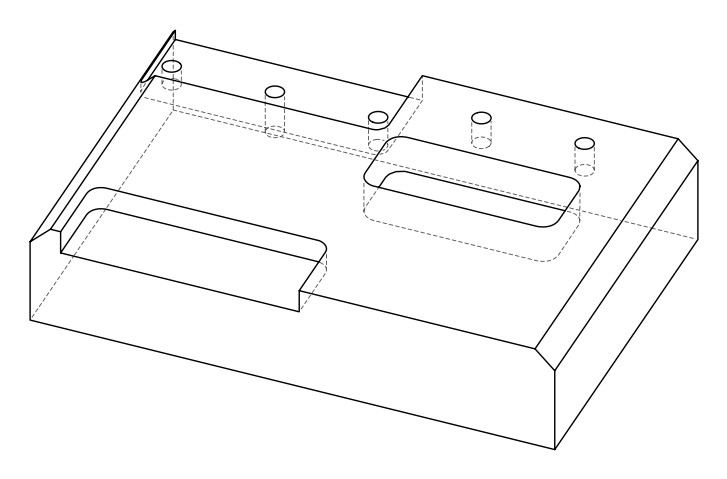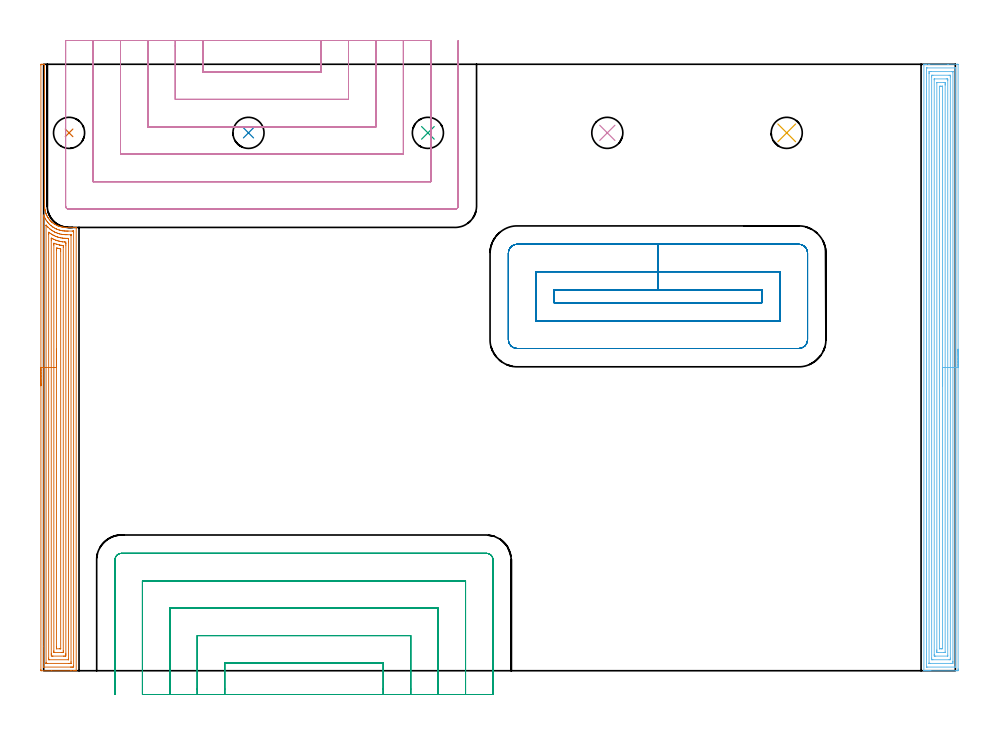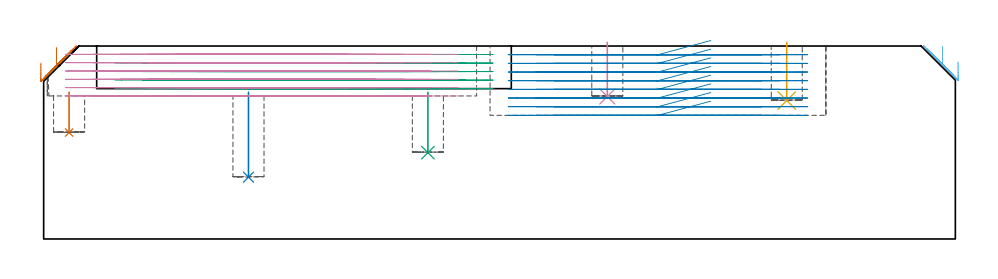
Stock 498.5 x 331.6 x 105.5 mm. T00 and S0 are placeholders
(PLAN: 10 operations, 2 tool changes, 110.9 min)
(1 INDEXABLE_INSERT_DRILL_BLIND_HOLE_FROM_SOLID | STEP1POCKET | NXT0302_005 | 0.1 min | 10665 mm3)
(2 INDEXABLE_INSERT_DRILL_BLIND_HOLE_FROM_SOLID_1 | STEP1POCKET_1 | NXT0302_005 | 0.19 min | 16183 mm3)
(3 INDEXABLE_INSERT_DRILL_BLIND_HOLE_FROM_SOLID_2 | STEP1POCKET_2 | NXT0302_005 | 0.14 min | 13152 mm3)
(4 INDEXABLE_INSERT_DRILL_BLIND_HOLE_FROM_SOLID_3 | STEP1POCKET_3 | NXT0302_005 | 0.12 min | 6204 mm3)
(5 INDEXABLE_INSERT_DRILL_BLIND_HOLE_FROM_SOLID_4 | STEP1POCKET_4 | NXT0302_005 | 0.13 min | 6700 mm3)
(6 AREA_MILL | FG_CHAMFER_SURFACE | UGT0205_001 | 18.88 min | 57972 mm3)
(7 AREA_MILL_1 | FG_CHAMFER_SURFACE_1 | UGT0205_001 | 14.73 min | 58010 mm3)
(8 MILL_RECTANGULAR_POCKET | POCKET_RECTANGULAR_STRAIGHT | UGT0201_094 | Follow Part, ap 5, ae 75% | 17.33 min | 528715 mm3)
(9 MILL_SLOT | SLOT_PARTIAL_RECTANGULAR | UGT0201_094 | Follow Part, ap 5, ae 75% | 24.12 min | 390107 mm3)
(10 MILL_SLOT_1 | SLOT_PARTIAL_RECTANGULAR_1 | UGT0201_094 | Follow Part, ap 5, ae 75% | 35.19 min | 542261 mm3)
(TOOL NXT0302_005 | Index. Insert Drill 17mm [880-D1700L20-05] | D17 PA176 FL85 Z2)
(TOOL UGT0205_001 | Chamfer Mill 20 x 3 x 45 deg. | D20 FL50 Z2)
(TOOL UGT0201_094 | End mill 20 mm | D20 FL38 Z4)
(OP 1 INDEXABLE_INSERT_DRILL_BLIND_HOLE_FROM_SOLID)
G17 G21 G94 G90
T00 M6
G54
G17 G0 G90 X13.9 Y294.1 S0 M3
G43 Z115.5 H1
G94 G81 G98 Z58.2 F250. R80.2
G80
M5
M2
(OP 2 INDEXABLE_INSERT_DRILL_BLIND_HOLE_FROM_SOLID_1)
G17 G21 G94 G90
T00 M6
G54
G17 G0 G90 X112. Y294.1 S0 M3
G43 Z115.5 H1
G94 G81 G98 Z33.8 F250. R80.2
G80
M5
M2
(OP 3 INDEXABLE_INSERT_DRILL_BLIND_HOLE_FROM_SOLID_2)
G17 G21 G94 G90
T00 M6
G54
G17 G0 G90 X210.1 Y294.1 S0 M3
G43 Z115.5 H1
G94 G81 G98 Z47.2 F250. R80.2
G80
M5
M2
(OP 4 INDEXABLE_INSERT_DRILL_BLIND_HOLE_FROM_SOLID_3)
G17 G21 G94 G90
T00 M6
G54
G17 G0 G90 X308.2 Y294.1 S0 M3
G43 Z115.5 H1
G94 G81 G98 Z77.9 F250. R107.5
G80
M5
M2
(OP 5 INDEXABLE_INSERT_DRILL_BLIND_HOLE_FROM_SOLID_4)
G17 G21 G94 G90
T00 M6
G54
G17 G0 G90 X406.3 Y294.1 S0 M3
G43 Z115.5 H1
G94 G81 G98 Z75.7 F250. R107.5
G80
M5
M2
(OP 6 AREA_MILL)
G17 G21 G94 G90
T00 M6
G54
G17 G0 G90 X500. Y175.8 S1061 M3
G43 Z115.5 H0
Z96.8
G94 G1 Y175.762 Z95.928 F250.
Y175.648 Z95.064
Y175.459 Z94.212
Y175.197 Z93.38
Y174.863 Z92.574
Y174.46 Z91.8
Y173.992 Z91.064
Y173.46 Z90.372
Y172.871 Z89.729
Y172.228 Z89.14
Y171.536 Z88.608
Y170.8 Z88.14
Y170.026 Z87.737
Y169.22 Z87.403
Y168.388 Z87.141
Y167.537 Z86.952
Y166.672 Z86.838
Y165.8 Z86.8
Y1.
X499.999 Y0.612 Z86.801
X499.995 Y0.112 Z86.803
X499.992 Y0.009 Z86.806
X499.5 Y0.004 Z87.298
X498.893 Y0. Z87.904
X485.062 Z101.733
X484.455 Z102.339
X483.898 Z102.899
X483.57 Z103.226
X483.013 Z103.783
X482.685 Z104.109
X482.03 Z104.77
X481.671 Z105.129
X481.321 Z105.469
X481.303 Y0.008 Z105.488
X481.3 Y0.165 Z105.5
Y331.435
X481.303 Y331.592 Z105.488
X481.321 Y331.6 Z105.469
X481.67 Z105.129
X482.03 Z104.769
X482.685 Z104.109
X483.898 Z102.899
X484.455 Z102.339
X494.493 Z92.304
X499.5 Z87.298
X499.781 Y331.598 Z87.017
X499.992 Y331.59 Z86.806
X499.999 Y331.377 Z86.799
X500. Y165.8 Z86.8
X498.586 Z88.214
Y2.398
X498.584 Y2.182 Z88.216
X498.581 Y2.074 Z88.219
X498.579 Y2.025 Z88.221
X498.568 Y2.01 Z88.232
X498.518 Y2.008 Z88.282
X498.123 Y2.001 Z88.677
X483.079 Z103.721
X482.84 Y2.006 Z103.96
X482.731 Y2.01 Z104.069
X482.721 Y2.015 Z104.079
X482.719 Y2.032 Z104.081
X482.716 Y2.079 Z104.084
X482.715 Y2.176 Z104.085
X482.714 Y2.369 Z104.086
X482.715 Y329.418 Z104.085
X482.716 Y329.526 Z104.084
X482.718 Y329.579 Z104.082
X482.72 Y329.586 Z104.08
X482.731 Y329.59 Z104.069
X482.783 Y329.594 Z104.017
X483.177 Y329.599 Z103.623
X498.221 Z88.579
X498.46 Y329.594 Z88.34
X498.569 Y329.59 Z88.231
X498.579 Y329.585 Z88.221
X498.581 Y329.568 Z88.219
X498.584 Y329.521 Z88.216
X498.585 Y329.424 Z88.215
X498.586 Y329.231 Z88.214
Y165.8
X497.172 Z89.628
X497.171 Y5.076 Z89.629
X497.17 Y4.748 Z89.63
X497.166 Y4.183 Z89.634
X497.165 Y4.028 Z89.635
X497.018 Y4.009 Z89.782
X496.845 Y4.005 Z89.955
X496.141 Y4. Z90.659
X495.96 Z90.84
X484.637 Z102.163
X484.455 Y4.002 Z102.345
X484.274 Y4.005 Z102.526
X484.154 Y4.01 Z102.646
X484.135 Y4.018 Z102.665
X484.133 Y4.035 Z102.667
X484.13 Y4.074 Z102.67
X484.129 Y4.183 Z102.671
Y326.524
X484.13 Y326.852 Z102.67
X484.134 Y327.417 Z102.666
X484.135 Y327.572 Z102.665
X484.282 Y327.591 Z102.518
X484.455 Y327.595 Z102.345
X485.159 Y327.6 Z101.641
X485.34 Z101.46
X496.663 Z90.137
X496.845 Y327.598 Z89.955
X497.026 Y327.595 Z89.774
X497.147 Y327.59 Z89.653
X497.166 Y327.582 Z89.634
X497.167 Y327.565 Z89.633
X497.17 Y327.526 Z89.63
X497.171 Y327.417 Z89.629
X497.172 Y165.8 Z89.628
X495.757 Z91.043
Y6.862
X495.756 Y6.175 Z91.044
X495.753 Y6.076 Z91.047
X495.751 Y6.023 Z91.049
X495.715 Y6.01 Z91.085
X495.502 Y6.006 Z91.298
X495.075 Y6. Z91.725
X486.195 Z100.605
X485.79 Y6.005 Z101.01
X485.588 Y6.01 Z101.212
X485.549 Y6.015 Z101.251
X485.547 Y6.049 Z101.253
X485.545 Y6.107 Z101.255
X485.543 Y6.658 Z101.257
Y6.862
Y324.738
X485.544 Y325.425 Z101.256
X485.547 Y325.524 Z101.253
X485.549 Y325.577 Z101.251
X485.585 Y325.59 Z101.215
X485.798 Y325.594 Z101.002
X486.225 Y325.6 Z100.575
X495.105 Z91.695
X495.51 Y325.595 Z91.29
X495.712 Y325.59 Z91.088
X495.751 Y325.585 Z91.049
X495.754 Y325.551 Z91.046
X495.755 Y325.493 Z91.045
X495.757 Y324.942 Z91.043
Y324.738
Y165.8
X494.343 Z92.457
Y8.494
X494.342 Y8.339 Z92.458
X494.336 Y8.03 Z92.464
X494.334 Y8.008 Z92.466
X494.329 Y8.005 Z92.471
X494.31 Y8.002 Z92.49
X494.27 Y8. Z92.53
X494.19 Z92.61
X487.752 Z99.048
X487.11 Y8.003 Z99.69
X487.019 Y8.006 Z99.781
X486.969 Y8.009 Z99.831
X486.964 Y8.184 Z99.836
X486.958 Y8.493 Z99.842
X486.957 Y8.648 Z99.843
Y8.803
Y323.107
X486.958 Y323.261 Z99.842
X486.964 Y323.57 Z99.836
X486.966 Y323.592 Z99.834
X486.971 Y323.595 Z99.829
X486.99 Y323.598 Z99.81
X487.03 Y323.6 Z99.77
X487.11 Z99.69
X493.548 Z93.252
X494.19 Y323.597 Z92.61
X494.281 Y323.594 Z92.519
X494.331 Y323.591 Z92.469
X494.336 Y323.416 Z92.464
X494.342 Y323.107 Z92.458
X494.343 Y322.952 Z92.457
Y322.797
Y165.8
X492.929 Z93.871
X492.928 Y10.177 Z93.872
X492.927 Y10.049 Z93.873
X492.925 Y10.018 Z93.875
X492.923 Y10.01 Z93.877
X492.911 Y10.007 Z93.889
X492.848 Y10.002 Z93.952
X492.42 Y10. Z94.38
X491.965 Z94.835
X489.31 Z97.49
X488.88 Y10.001 Z97.92
X488.421 Y10.004 Z98.379
X488.382 Y10.01 Z98.418
X488.378 Y10.047 Z98.422
X488.374 Y10.434 Z98.426
X488.372 Y10.947 Z98.428
X488.371 Y11.327 Z98.429
X488.372 Y321.423 Z98.428
X488.373 Y321.551 Z98.427
X488.375 Y321.582 Z98.425
X488.377 Y321.59 Z98.423
X488.39 Y321.593 Z98.41
X488.452 Y321.598 Z98.348
X491.99 Y321.6 Z94.81
X492.42 Y321.599 Z94.38
X492.879 Y321.596 Z93.921
X492.918 Y321.59 Z93.882
X492.922 Y321.553 Z93.878
X492.926 Y321.166 Z93.874
X492.929 Y320.653 Z93.871
Y320.273
Y165.8
X491.515 Z95.285
X491.514 Y12.22 Z95.286
X491.508 Y12.012 Z95.292
X491.085 Y12.003 Z95.715
X490.867 Y12. Z95.933
X490.65 Z96.15
X489.983 Z96.817
X489.869 Y12.002 Z96.931
X489.848 Y12.005 Z96.952
X489.792 Y12.022 Z97.008
X489.786 Y12.199 Z97.014
X489.785 Y12.22 Z97.015
X489.786 Y319.38 Z97.014
X489.792 Y319.589 Z97.008
X490.215 Y319.597 Z96.585
X490.433 Y319.6 Z96.367
X490.65 Z96.15
X491.318 Z95.482
X491.431 Y319.598 Z95.369
X491.452 Y319.595 Z95.348
X491.508 Y319.578 Z95.292
X491.514 Y319.401 Z95.286
X491.515 Y319.38 Z95.285
Y165.8
Y164.928 Z95.323
Y164.064 Z95.437
Y163.212 Z95.626
Y162.38 Z95.888
Y161.574 Z96.222
Y160.8 Z96.625
Y160.064 Z97.094
Y159.372 Z97.625
Y158.729 Z98.214
Y158.14 Z98.857
Y157.609 Z99.55
Y157.14 Z100.285
Y156.737 Z101.059
Y156.403 Z101.865
Y156.141 Z102.697
Y155.952 Z103.549
Y155.838 Z104.414
Y155.8 Z105.285
G0 Z115.5
M5
M2
(OP 7 AREA_MILL_1)
G17 G21 G94 G90
T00 M6
G54
G17 G0 G90 X-1.5 Y155.8 S1061 M3
G43 Z115.5 H0
Z96.2
G94 G1 Y155.838 Z95.328 F250.
Y155.952 Z94.463
Y156.141 Z93.612
Y156.403 Z92.78
Y156.737 Z91.974
Y157.14 Z91.2
Y157.608 Z90.464
Y158.14 Z89.772
Y158.729 Z89.129
Y159.372 Z88.54
Y160.064 Z88.008
Y160.8 Z87.54
Y161.574 Z87.137
Y162.38 Z86.803
Y163.212 Z86.541
Y164.064 Z86.352
Y164.928 Z86.238
Y165.8 Z86.2
Y331.201
X-1.496 Y331.435 Z86.204
X-1.491 Y331.597 Z86.205
X-1.406 Y331.6 Z86.29
X-1.081 Z86.614
X-0.43 Z87.27
X-0.02 Z87.68
X0.406 Y331.595 Z88.098
X0.498 Y331.59 Z88.188
X0.5 Y331.435 Z88.2
X0.503 Y254.198
Y254.148 Z88.201
X0.504 Y254.106 Z88.202
X0.509 Y253.915 Z88.204
X0.512 Y253.729 Z88.209
X0.513 Y253.702 Z88.21
X0.537 Y253.305 Z88.228
X0.539 Y253.256 Z88.232
X0.555 Y253.075 Z88.25
X0.578 Y252.809 Z88.277
X0.634 Y252.366 Z88.333
X0.673 Y252.116 Z88.372
X0.701 Y251.966 Z88.398
X0.718 Y251.869 Z88.416
X0.806 Y251.471 Z88.505
X0.92 Y251.024 Z88.618
X1.053 Y250.566 Z88.753
X1.188 Y250.18 Z88.881
X1.204 Y250.131 Z88.899
X1.263 Y249.967 Z88.963
X1.272 Y249.943 Z88.972
X1.353 Y249.733 Z89.049
X1.371 Y249.686 Z89.067
X1.486 Y249.407 Z89.185
X1.611 Y249.132 Z89.31
X1.757 Y248.841 Z89.453
X1.78 Y248.794 Z89.477
X1.992 Y248.4 Z89.692
X2.022 Y248.345 Z89.722
X2.143 Y248.139 Z89.842
X2.281 Y247.901 Z89.98
X2.391 Y247.728 Z90.09
X2.504 Y247.558 Z90.203
X2.9 Y247.009 Z90.599
X3.145 Y246.701 Z90.843
X3.315 Y246.499 Z91.011
X3.398 Y246.399 Z91.096
X3.652 Y246.117 Z91.349
X3.754 Y246.013 Z91.449
X3.902 Y245.861 Z91.6
X3.967 Y245.795 Z91.665
X4.29 Y245.483 Z91.99
X4.531 Y245.269 Z92.229
X4.581 Y245.224 Z92.279
X4.633 Y245.182 Z92.331
X4.88 Y244.98 Z92.579
X5.183 Y244.746 Z92.883
X5.302 Y244.661 Z93.002
X5.513 Y244.512 Z93.208
X5.702 Y244.376 Z93.402
X5.764 Y244.332 Z93.464
X5.952 Y244.215 Z93.648
X6.078 Y244.136 Z93.775
X6.522 Y243.879 Z94.219
X6.97 Y243.641 Z94.67
X7.385 Y243.439 Z95.084
X7.547 Y243.37 Z95.244
X7.625 Y243.336 Z95.321
X7.71 Y243.301 Z95.404
X7.866 Y243.238 Z95.561
X8.309 Y243.073 Z96.007
X8.422 Y243.037 Z96.121
X8.757 Y242.929 Z96.456
X9.65 Y242.693 Z97.349
X10.151 Y242.59 Z97.851
X10.362 Y242.547 Z98.061
X10.544 Y242.524 Z98.243
X11.008 Y242.479 Z98.706
X11.437 Y242.437 Z99.136
X12.331 Y242.407 Z100.029
X17.381 Y242.4 Z105.076
X17.561 Y242.398 Z105.256
X17.796 Y242.39 Z105.49
X17.8 Y242.144 Z105.5
Y0.165
X17.794 Y0.01 Z105.493
X17.49 Y0. Z105.189
X17.153 Z104.852
X16.502 Z104.197
X15.297 Z102.994
X14.744 Z102.438
X4.332 Z92.03
X-1.081 Z86.616
X-1.361 Y0.003 Z86.337
X-1.492 Y0.01 Z86.205
X-1.499 Y0.144 Z86.199
X-1.5 Y0.612 Z86.2
Y165.8
X-0.086 Z87.614
X-0.085 Y248.722 Z87.615
X-0.084 Y248.841 Z87.616
X-0.079 Y249.186 Z87.621
X0.077 Y248.841 Z87.777
X0.293 Y248.338 Z87.993
X0.479 Y247.948 Z88.179
X0.677 Y247.554 Z88.377
X0.95 Y247.055 Z88.65
X1.357 Y246.365 Z89.057
X1.494 Y246.162 Z89.194
X1.556 Y246.074 Z89.256
X1.895 Y245.615 Z89.595
X2.165 Y245.269 Z89.865
X2.436 Y244.942 Z90.136
X2.951 Y244.376 Z90.651
X3.315 Y244.014 Z91.015
X3.897 Y243.483 Z91.597
X4.194 Y243.242 Z91.894
X5.065 Y242.59 Z92.765
X5.091 Y242.572 Z92.791
X5.952 Y242.058 Z93.652
X6.622 Y241.697 Z94.322
X6.831 Y241.597 Z94.531
X7.015 Y241.51 Z94.715
X7.71 Y241.237 Z95.41
X8.401 Y240.996 Z96.101
X8.59 Y240.943 Z96.29
X9.1 Y240.804 Z96.8
X9.469 Y240.715 Z97.169
X9.583 Y240.688 Z97.283
X10.348 Y240.55 Z98.048
X10.633 Y240.515 Z98.333
X11.227 Y240.463 Z98.927
X11.588 Y240.437 Z99.288
X12.106 Y240.42 Z99.806
X12.495 Y240.41 Z100.195
X12.985 Y240.407 Z100.685
X13.378 Y240.406 Z101.078
X15.623 Y240.403 Z103.323
X16.019 Y240.402 Z103.719
X16.297 Y240.398 Z103.997
X16.354 Y240.395 Z104.054
X16.376 Y240.392 Z104.076
X16.379 Y240.369 Z104.079
X16.382 Y240.303 Z104.082
X16.385 Y240.03 Z104.085
X16.386 Y239.911 Z104.086
X16.385 Y2.516 Z104.085
X16.384 Y2.398 Z104.084
X16.379 Y2.02 Z104.079
X16.008 Y2.006 Z103.708
X15.623 Y2.002 Z103.323
X15.135 Y2. Z102.835
X14.744 Z102.444
X0.19 Z87.89
X-0.004 Y2.001 Z87.696
X-0.034 Y2.004 Z87.666
X-0.065 Y2.01 Z87.635
X-0.079 Y2.015 Z87.621
X-0.08 Y2.038 Z87.62
X-0.085 Y2.279 Z87.615
X-0.086 Y13.337 Z87.614
Y165.8
X1.328 Z89.028
X1.329 Y243.562 Z89.029
X1.331 Y243.586 Z89.031
X1.334 Y243.608 Z89.034
X1.336 Y243.614 Z89.036
X1.362 Y243.587 Z89.062
X1.556 Y243.372 Z89.256
X2.286 Y242.59 Z89.986
X2.436 Y242.444 Z90.136
X3.247 Y241.697 Z90.947
X3.315 Y241.641 Z91.015
X3.579 Y241.429 Z91.279
X4.194 Y240.98 Z91.894
X4.44 Y240.804 Z92.14
X5.073 Y240.414 Z92.773
X5.356 Y240.243 Z93.056
X5.948 Y239.915 Z93.648
X5.956 Y239.911 Z93.656
X6.547 Y239.63 Z94.247
X6.831 Y239.512 Z94.531
X7.482 Y239.251 Z95.182
X7.71 Y239.173 Z95.41
X8.173 Y239.019 Z95.873
X8.59 Y238.906 Z96.29
X8.739 Y238.867 Z96.439
X9.469 Y238.7 Z97.169
X9.86 Y238.621 Z97.56
X10.348 Y238.545 Z98.048
X10.871 Y238.488 Z98.571
X11.227 Y238.461 Z98.927
X11.809 Y238.428 Z99.509
X12.106 Y238.419 Z99.806
X12.707 Y238.408 Z100.407
X14.835 Y238.403 Z102.535
X14.908 Y238.401 Z102.608
X14.956 Y238.397 Z102.656
X14.964 Y238.394 Z102.664
X14.967 Y238.386 Z102.667
X14.969 Y238.357 Z102.669
X14.971 Y238.126 Z102.671
Y237.894
Y4.845
X14.969 Y4.183 Z102.669
X14.967 Y4.068 Z102.667
X14.965 Y4.019 Z102.665
X14.916 Y4.008 Z102.616
X14.744 Y4.005 Z102.444
X14.045 Y4. Z101.745
X13.864 Z101.564
X1.737 Y4.001 Z89.437
X1.556 Y4.004 Z89.256
X1.376 Y4.01 Z89.076
X1.335 Y4.013 Z89.035
X1.333 Y4.045 Z89.033
X1.33 Y4.106 Z89.03
X1.329 Y4.183 Z89.029
X1.328 Y4.415 Z89.028
Y165.8
X2.743 Z90.443
Y238.706
X2.744 Y239.019 Z90.444
X2.747 Y239.595 Z90.447
X2.75 Y239.777 Z90.45
X3.315 Y239.37 Z91.015
X3.805 Y239.019 Z91.505
X4.194 Y238.773 Z91.894
X4.817 Y238.385 Z92.517
X5.073 Y238.247 Z92.773
X5.301 Y238.126 Z93.001
X5.952 Y237.806 Z93.652
X6.515 Y237.554 Z94.215
X6.831 Y237.433 Z94.531
X7.363 Y237.233 Z95.063
X7.71 Y237.126 Z95.41
X8.312 Y236.951 Z96.012
X8.59 Y236.879 Z96.29
X9.049 Y236.766 Z96.749
X9.469 Y236.682 Z97.169
X10.128 Y236.563 Z97.828
X10.348 Y236.538 Z98.048
X11.108 Y236.461 Z98.808
X11.227 Y236.454 Z98.927
X12.03 Y236.417 Z99.73
X12.106 Y236.415 Z99.806
X12.922 Y236.404 Z100.622
X12.985 Y236.399 Z100.685
X13.55 Y236.34 Z101.25
X13.555 Y235.761 Z101.255
X13.557 Y234.554 Z101.257
Y6.282
X13.555 Y6.088 Z101.255
X13.552 Y6.019 Z101.252
X13.549 Y6.01 Z101.249
X13.541 Y6.006 Z101.241
X13.516 Y6.003 Z101.216
X13.41 Y6.001 Z101.11
X3.284 Y6. Z90.984
X2.889 Y6.005 Z90.589
X2.791 Y6.008 Z90.491
X2.749 Y6.012 Z90.449
X2.747 Y6.045 Z90.447
X2.745 Y6.132 Z90.445
X2.743 Y6.55 Z90.443
Y6.862
Y165.8
X4.157 Z91.857
Y235.484
X4.161 Y236.34 Z91.861
X4.163 Y236.371 Z91.863
X4.194 Y236.575 Z91.894
X4.641 Y236.34 Z92.341
X5.073 Y236.119 Z92.773
X5.504 Y235.902 Z93.204
X5.952 Y235.713 Z93.652
X6.599 Y235.447 Z94.299
X6.831 Y235.361 Z94.531
X6.962 Y235.314 Z94.662
X7.71 Y235.085 Z95.41
X8.208 Y234.942 Z95.908
X8.59 Y234.852 Z96.29
X9.343 Y234.681 Z97.043
X9.469 Y234.659 Z97.169
X10.094 Y234.554 Z97.794
X10.348 Y234.526 Z98.048
X10.379 Y234.523 Z98.079
X11.227 Y234.454 Z98.927
X11.334 Y234.446 Z99.034
X12.106 Y234.404 Z99.806
X12.141 Y233.661 Z99.841
X12.142 Y233.625 Z99.842
X12.143 Y232.768 Z99.843
Y9.541
X12.142 Y8.648 Z99.842
X12.141 Y8.613 Z99.841
X12.106 Y8.01 Z99.806
X11.861 Y8.004 Z99.561
X11.227 Y8.001 Z98.927
X10.986 Y8. Z98.686
X5.073 Y8.001 Z92.773
X4.83 Y8.002 Z92.53
X4.194 Y8.01 Z91.894
X4.159 Y8.648 Z91.859
X4.158 Y8.684 Z91.858
X4.157 Y9.541 Z91.857
Y165.8
X5.571 Z93.271
Y232.768
X5.572 Y233.154 Z93.272
X5.576 Y233.661 Z93.276
X5.578 Y233.75 Z93.278
X5.657 Y233.733 Z93.357
X5.862 Y233.661 Z93.562
X6.009 Y233.604 Z93.709
X6.831 Y233.314 Z94.531
X7.336 Y233.148 Z95.036
X7.71 Y233.047 Z95.41
X8.524 Y232.835 Z96.224
X8.59 Y232.82 Z96.29
X8.826 Y232.768 Z96.526
X9.469 Y232.648 Z97.169
X9.612 Y232.623 Z97.312
X10.348 Y232.528 Z98.048
X10.621 Y232.491 Z98.321
X10.722 Y232.465 Z98.422
X10.724 Y232.386 Z98.424
X10.728 Y231.875 Z98.428
X10.729 Y231.488 Z98.429
X10.728 Y10.94 Z98.428
X10.726 Y10.434 Z98.426
X10.723 Y10.053 Z98.423
X10.716 Y10.01 Z98.416
X10.668 Y10.007 Z98.368
X10.561 Y10.003 Z98.261
X10.348 Y10.001 Z98.048
X9.896 Y10. Z97.596
X5.81 Y10.001 Z93.51
X5.696 Y10.003 Z93.396
X5.62 Y10.006 Z93.32
X5.582 Y10.009 Z93.282
X5.578 Y10.048 Z93.278
X5.574 Y10.434 Z93.274
X5.572 Y10.82 Z93.272
X5.571 Y165.8 Z93.271
X6.985 Z94.685
Y230.089
X6.987 Y230.824 Z94.687
X6.989 Y230.982 Z94.689
X6.992 Y231.155 Z94.692
X7.618 Y231.027 Z95.318
X7.68 Y231.014 Z95.38
X7.806 Y230.982 Z95.506
X8.59 Y230.803 Z96.29
X8.816 Y230.752 Z96.516
X9.212 Y230.667 Z96.912
X9.303 Y230.647 Z97.003
X9.308 Y230.521 Z97.008
X9.313 Y230.248 Z97.013
X9.314 Y230.089 Z97.014
X9.315 Y229.353 Z97.015
X9.314 Y12.22 Z97.014
X9.313 Y12.036 Z97.013
X9.311 Y12.015 Z97.011
X9.31 Y12.011 Z97.01
X9.281 Y12.007 Z96.981
X9.166 Y12.002 Z96.866
X8.59 Y12. Z96.29
X7.046 Y12.002 Z94.746
X7.009 Y12.006 Z94.709
X7. Y12.009 Z94.7
X6.992 Y12.056 Z94.692
X6.99 Y12.22 Z94.69
X6.986 Y12.956 Z94.686
X6.985 Y13.113 Z94.685
Y165.8
Y166.672 Z94.723
Y167.536 Z94.837
Y168.388 Z95.026
Y169.22 Z95.288
Y170.026 Z95.622
Y170.8 Z96.025
Y171.536 Z96.494
Y172.228 Z97.025
Y172.871 Z97.614
Y173.46 Z98.257
Y173.992 Z98.95
Y174.46 Z99.685
Y174.863 Z100.459
Y175.197 Z101.265
Y175.459 Z102.097
Y175.648 Z102.949
Y175.762 Z103.814
Y175.8 Z104.685
G0 Z115.5
M5
M2
(OP 8 MILL_RECTANGULAR_POCKET)
G17 G21 G94 G90
T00 M6
G54
G17 G0 G90 X364.777 Y208.2 S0 M3
G43 Z115.5 H0
Z108.5
G94 G1 X335.9 Z100.762 F250.
X279.1 F500.
Y201.2
X392.7
Y208.2
X335.9
Y218.2
X269.1
Y191.2
X402.7
Y218.2
X335.9
Y233.2
X259.
G3 X254.1 Y228.3 R4.9
G1 Y181.1
G3 X259. Y176.2 R4.9
G1 X412.8
G3 X417.7 Y181.1 R4.9
G1 Y228.3
G3 X412.8 Y233.2 R4.9
G1 X335.9
X334.9
G0 X364.777 Y208.2 Z103.762
G1 X335.9 Z96.025 F250.
X279.1 F500.
Y201.2
X392.7
Y208.2
X335.9
Y218.2
X269.1
Y191.2
X402.7
Y218.2
X335.9
Y233.2
X259.
G3 X254.1 Y228.3 R4.9
G1 Y181.1
G3 X259. Y176.2 R4.9
G1 X412.8
G3 X417.7 Y181.1 R4.9
G1 Y228.3
G3 X412.8 Y233.2 R4.9
G1 X335.9
X334.9
G0 X364.777 Y208.2 Z99.025
G1 X335.9 Z91.287 F250.
X279.1 F500.
Y201.2
X392.7
Y208.2
X335.9
Y218.2
X269.1
Y191.2
X402.7
Y218.2
X335.9
Y233.2
X259.
G3 X254.1 Y228.3 R4.9
G1 Y181.1
G3 X259. Y176.2 R4.9
G1 X412.8
G3 X417.7 Y181.1 R4.9
G1 Y228.3
G3 X412.8 Y233.2 R4.9
G1 X335.9
X334.9
G0 X364.777 Y208.2 Z94.287
G1 X335.9 Z86.55 F250.
X279.1 F500.
Y201.2
X392.7
Y208.2
X335.9
Y218.2
X269.1
Y191.2
X402.7
Y218.2
X335.9
Y233.2
X259.
G3 X254.1 Y228.3 R4.9
G1 Y181.1
G3 X259. Y176.2 R4.9
G1 X412.8
G3 X417.7 Y181.1 R4.9
G1 Y228.3
G3 X412.8 Y233.2 R4.9
G1 X335.9
X334.9
G0 X364.777 Y208.2 Z89.55
G1 X335.9 Z81.812 F250.
X279.1 F500.
Y201.2
X392.7
Y208.2
X335.9
Y218.2
X269.1
Y191.2
X402.7
Y218.2
X335.9
Y233.2
X259.
G3 X254.1 Y228.3 R4.9
G1 Y181.1
G3 X259. Y176.2 R4.9
G1 X412.8
G3 X417.7 Y181.1 R4.9
G1 Y228.3
G3 X412.8 Y233.2 R4.9
G1 X335.9
X334.9
G0 X364.777 Y208.2 Z84.812
G1 X335.9 Z77.075 F250.
X279.1 F500.
Y201.2
X392.7
Y208.2
X335.9
Y218.2
X269.1
Y191.2
X402.7
Y218.2
X335.9
Y233.2
X259.
G3 X254.1 Y228.3 R4.9
G1 Y181.1
G3 X259. Y176.2 R4.9
G1 X412.8
G3 X417.7 Y181.1 R4.9
G1 Y228.3
G3 X412.8 Y233.2 R4.9
G1 X335.9
X334.9
G0 X364.777 Y208.2 Z80.075
G1 X335.9 Z72.337 F250.
X279.1 F500.
Y201.2
X392.7
Y208.2
X335.9
Y218.2
X269.1
Y191.2
X402.7
Y218.2
X335.9
Y233.2
X259.
G3 X254.1 Y228.3 R4.9
G1 Y181.1
G3 X259. Y176.2 R4.9
G1 X412.8
G3 X417.7 Y181.1 R4.9
G1 Y228.3
G3 X412.8 Y233.2 R4.9
G1 X335.9
X334.9
G0 X364.777 Y208.2 Z75.337
G1 X335.9 Z67.6 F250.
X279.1 F500.
Y201.2
X392.7
Y208.2
X335.9
Y218.2
X269.1
Y191.2
X402.7
Y218.2
X335.9
Y233.2
X259.
G3 X254.1 Y228.3 R4.9
G1 Y181.1
G3 X259. Y176.2 R4.9
G1 X412.8
G3 X417.7 Y181.1 R4.9
G1 Y228.3
G3 X412.8 Y233.2 R4.9
G1 X335.9
X334.9
G0 Z115.5
M5
M2
(OP 9 MILL_SLOT)
G17 G21 G94 G90
T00 M6
G54
G17 G0 G90 X185.7 Y-13. S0 M3
G43 Z115.5 H0
Z100.84
G94 G1 Y-10. F250.
Y4.2 F500.
X99.
Y-10.
Y-13. F250.
X200.7
Y-10.
Y19.2 F500.
X84.
Y-10.
Y-13. F250.
X215.7
Y-10.
Y34.2 F500.
X69.
Y-10.
Y-13. F250.
X230.7
Y-10.
Y49.2 F500.
X54.
Y-10.
Y-13. F250.
X245.7
Y-10.
Y60.6 F500.
G3 X242.1 Y64.2 R3.6
G1 X42.6
G3 X39. Y60.6 R3.6
G1 Y-10.
Y-13. F250.
G0 X185.7 Z96.18
G1 Y-10.
Y4.2 F500.
X99.
Y-10.
Y-13. F250.
X200.7
Y-10.
Y19.2 F500.
X84.
Y-10.
Y-13. F250.
X215.7
Y-10.
Y34.2 F500.
X69.
Y-10.
Y-13. F250.
X230.7
Y-10.
Y49.2 F500.
X54.
Y-10.
Y-13. F250.
X245.7
Y-10.
Y60.6 F500.
G3 X242.1 Y64.2 R3.6
G1 X42.6
G3 X39. Y60.6 R3.6
G1 Y-10.
Y-13. F250.
G0 X185.7 Z91.52
G1 Y-10.
Y4.2 F500.
X99.
Y-10.
Y-13. F250.
X200.7
Y-10.
Y19.2 F500.
X84.
Y-10.
Y-13. F250.
X215.7
Y-10.
Y34.2 F500.
X69.
Y-10.
Y-13. F250.
X230.7
Y-10.
Y49.2 F500.
X54.
Y-10.
Y-13. F250.
X245.7
Y-10.
Y60.6 F500.
G3 X242.1 Y64.2 R3.6
G1 X42.6
G3 X39. Y60.6 R3.6
G1 Y-10.
Y-13. F250.
G0 X185.7 Z86.86
G1 Y-10.
Y4.2 F500.
X99.
Y-10.
Y-13. F250.
X200.7
Y-10.
Y19.2 F500.
X84.
Y-10.
Y-13. F250.
X215.7
Y-10.
Y34.2 F500.
X69.
Y-10.
Y-13. F250.
X230.7
Y-10.
Y49.2 F500.
X54.
Y-10.
Y-13. F250.
X245.7
Y-10.
Y60.6 F500.
G3 X242.1 Y64.2 R3.6
G1 X42.6
G3 X39. Y60.6 R3.6
G1 Y-10.
Y-13. F250.
G0 X185.7 Z82.2
G1 Y-10.
Y4.2 F500.
X99.
Y-10.
Y-13. F250.
X200.7
Y-10.
Y19.2 F500.
X84.
Y-10.
Y-13. F250.
X215.7
Y-10.
Y34.2 F500.
X69.
Y-10.
Y-13. F250.
X230.7
Y-10.
Y49.2 F500.
X54.
Y-10.
Y-13. F250.
X245.7
Y-10.
Y60.6 F500.
G3 X242.1 Y64.2 R3.6
G1 X42.6
G3 X39. Y60.6 R3.6
G1 Y-10.
Y-13. F250.
G0 Z115.5
M5
M2
(OP 10 MILL_SLOT_1)
G17 G21 G94 G90
T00 M6
G54
G17 G0 G90 X87. Y344.6 S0 M3
G43 Z115.5 H0
Z100.95
G94 G1 Y341.6 F250.
Y327.4 F500.
X151.7
Y341.6
Y344.6 F250.
X72.
Y341.6
Y312.4 F500.
X166.7
Y341.6
Y344.6 F250.
X57.
Y341.6
Y297.4 F500.
X181.7
Y341.6
Y344.6 F250.
X42.
Y341.6
Y282.4 F500.
X196.7
Y341.6
Y344.6 F250.
X27.
Y341.6
Y267.4 F500.
X211.7
Y341.6
Y344.6 F250.
X12.
Y341.6
Y254.1 F500.
G3 X13.7 Y252.4 R1.7
G1 X225.
G3 X226.7 Y254.1 R1.7
G1 Y341.6
Y344.6 F250.
G0 X87. Z96.4
G1 Y341.6
Y327.4 F500.
X151.7
Y341.6
Y344.6 F250.
X72.
Y341.6
Y312.4 F500.
X166.7
Y341.6
Y344.6 F250.
X57.
Y341.6
Y297.4 F500.
X181.7
Y341.6
Y344.6 F250.
X42.
Y341.6
Y282.4 F500.
X196.7
Y341.6
Y344.6 F250.
X27.
Y341.6
Y267.4 F500.
X211.7
Y341.6
Y344.6 F250.
X12.
Y341.6
Y254.1 F500.
G3 X13.7 Y252.4 R1.7
G1 X225.
G3 X226.7 Y254.1 R1.7
G1 Y341.6
Y344.6 F250.
G0 X87. Z91.85
G1 Y341.6
Y327.4 F500.
X151.7
Y341.6
Y344.6 F250.
X72.
Y341.6
Y312.4 F500.
X166.7
Y341.6
Y344.6 F250.
X57.
Y341.6
Y297.4 F500.
X181.7
Y341.6
Y344.6 F250.
X42.
Y341.6
Y282.4 F500.
X196.7
Y341.6
Y344.6 F250.
X27.
Y341.6
Y267.4 F500.
X211.7
Y341.6
Y344.6 F250.
X12.
Y341.6
Y254.1 F500.
G3 X13.7 Y252.4 R1.7
G1 X225.
G3 X226.7 Y254.1 R1.7
G1 Y341.6
Y344.6 F250.
G0 X87. Z87.3
G1 Y341.6
Y327.4 F500.
X151.7
Y341.6
Y344.6 F250.
X72.
Y341.6
Y312.4 F500.
X166.7
Y341.6
Y344.6 F250.
X57.
Y341.6
Y297.4 F500.
X181.7
Y341.6
Y344.6 F250.
X42.
Y341.6
Y282.4 F500.
X196.7
Y341.6
Y344.6 F250.
X27.
Y341.6
Y267.4 F500.
X211.7
Y341.6
Y344.6 F250.
X12.
Y341.6
Y254.1 F500.
G3 X13.7 Y252.4 R1.7
G1 X225.
G3 X226.7 Y254.1 R1.7
G1 Y341.6
Y344.6 F250.
G0 X87. Z82.75
G1 Y341.6
Y327.4 F500.
X151.7
Y341.6
Y344.6 F250.
X72.
Y341.6
Y312.4 F500.
X166.7
Y341.6
Y344.6 F250.
X57.
Y341.6
Y297.4 F500.
X181.7
Y341.6
Y344.6 F250.
X42.
Y341.6
Y282.4 F500.
X196.7
Y341.6
Y344.6 F250.
X27.
Y341.6
Y267.4 F500.
X211.7
Y341.6
Y344.6 F250.
X12.
Y341.6
Y254.1 F500.
G3 X13.7 Y252.4 R1.7
G1 X225.
G3 X226.7 Y254.1 R1.7
G1 Y341.6
Y344.6 F250.
G0 X87. Z78.2
G1 Y341.6
Y327.4 F500.
X151.7
Y341.6
Y344.6 F250.
X72.
Y341.6
Y312.4 F500.
X166.7
Y341.6
Y344.6 F250.
X57.
Y341.6
Y297.4 F500.
X181.7
Y341.6
Y344.6 F250.
X42.
Y341.6
Y282.4 F500.
X196.7
Y341.6
Y344.6 F250.
X27.
Y341.6
Y267.4 F500.
X211.7
Y341.6
Y344.6 F250.
X12.
Y341.6
Y254.1 F500.
G3 X13.7 Y252.4 R1.7
G1 X225.
G3 X226.7 Y254.1 R1.7
G1 Y341.6
Y344.6 F250.
G0 Z115.5
M5
M2
